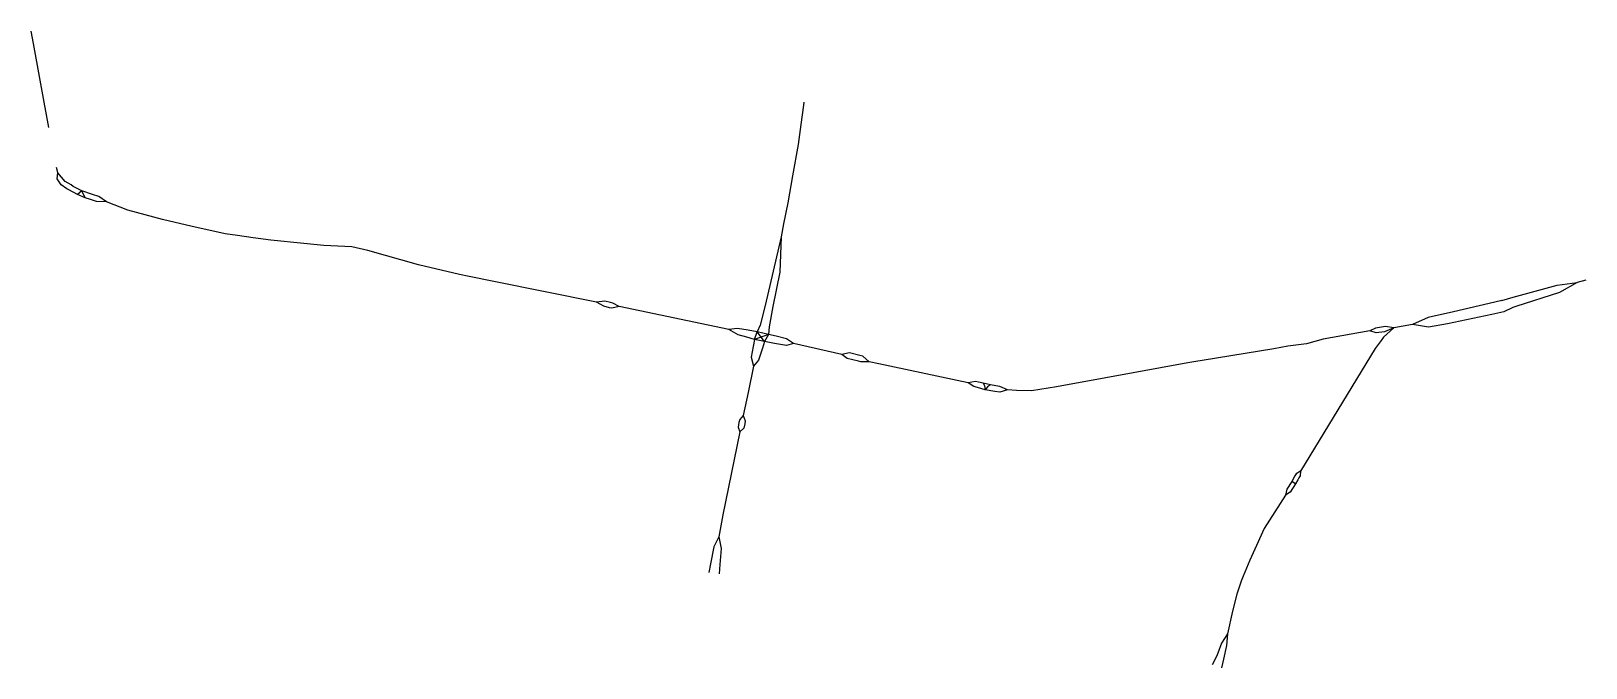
# Model space of a CAD drawing. Header units: inches. Extents: x 25490991 to 25511658, y 6671087 to 6685531.
# Drawn here: x 25492152 to 25494112, y 6671597 to 6672399 of the extents above; entities that cross this region are included whole.
import ezdxf

# ---------------------------------------------------------------- set-up
doc = ezdxf.new("R2010")
doc.units = ezdxf.units.IN
doc.header["$MEASUREMENT"] = 0

msp = doc.modelspace()

# ---------------------------------------------------------------- linework, layer by layer
for points in [[(25492155.4, 6672383.6), (25492152.5, 6672399.1)], [(25492168.3, 6672314.3), (25492155.4, 6672383.6)], [(25492175, 6672277.8), (25492168.3, 6672314.3)], [(25493126.1, 6672309.6), (25493125.6, 6672305.6), (25493122.6, 6672281.4), (25493119.1, 6672256.4), (25493111.8, 6672216.7), (25493106.1, 6672182.7), (25493100.7, 6672156.2), (25493097.5, 6672140)], [(25492185.2, 6672224.3), (25492184.6, 6672227.2)], [(25492186.3, 6672220.5), (25492185.2, 6672224.3)], [(25492200, 6672198.9), (25492197.3, 6672200.2), (25492190.2, 6672205.3), (25492185.3, 6672212.9), (25492186.3, 6672220.5)], [(25492202.8, 6672205.2), (25492195.2, 6672209.5), (25492186.3, 6672220.5)], [(25492216.5, 6672197.8), (25492205.6, 6672203.5), (25492202.8, 6672205.2)], [(25492211, 6672193.3), (25492200, 6672198.9)], [(25492216.5, 6672197.8), (25492211, 6672193.3)], [(25492220.8, 6672188.9), (25492211, 6672193.3)], [(25492220.8, 6672188.9), (25492216.5, 6672197.8)], [(25492230, 6672193.2), (25492216.5, 6672197.8)], [(25492227.2, 6672186.8), (25492220.8, 6672188.9)], [(25492247.3, 6672184.1), (25492234.8, 6672184.2), (25492227.2, 6672186.8)], [(25492247.3, 6672184.1), (25492238, 6672190.5), (25492230, 6672193.2)], [(25492496.2, 6672131.4), (25492454.5, 6672135.9), (25492432.2, 6672138.6), (25492412.6, 6672141.4), (25492397, 6672143.6), (25492376.6, 6672148.4), (25492355.5, 6672152.9), (25492318.2, 6672161.8), (25492274.4, 6672173.5), (25492247.3, 6672184.1)], [(25492692.4, 6672092.6), (25492640.7, 6672104.6), (25492576.6, 6672122.7), (25492556.7, 6672127.1), (25492521.4, 6672129.1), (25492496.2, 6672131.4)], [(25493097.5, 6672140), (25493077.4, 6672053.3), (25493071.1, 6672028.5)], [(25493097.5, 6672140), (25493095.8, 6672095.2), (25493087.2, 6672052.3), (25493082.7, 6672026.3)], [(25492704.4, 6672089.9), (25492692.4, 6672092.6)], [(25492735.7, 6672083.6), (25492704.4, 6672089.9)], [(25492864.8, 6672057.7), (25492735.7, 6672083.6)], [(25494020.2, 6672063.8), (25494075.4, 6672079.2), (25494100.7, 6672082.4)], [(25494100.6, 6672082.4), (25494078.6, 6672069.6), (25494023.5, 6672052.3)], [(25494111.7, 6672085.3), (25494100.6, 6672082.4)], [(25492882.8, 6672057), (25492875.3, 6672058.7), (25492864.8, 6672057.7)], [(25492881.4, 6672050.6), (25492874.1, 6672052.4), (25492864.8, 6672057.7)], [(25492893.5, 6672052), (25492884.4, 6672049.9), (25492881.4, 6672050.6)], [(25492893.5, 6672052), (25492885.5, 6672056.4), (25492882.8, 6672057)], [(25493031.7, 6672023.1), (25492893.5, 6672052)], [(25493989.7, 6672056), (25493944.8, 6672045.6), (25493912.8, 6672038.4), (25493893.2, 6672029.5)], [(25494005.6, 6672059.6), (25493989.7, 6672056)], [(25494005.6, 6672059.6), (25494020.2, 6672063.8)], [(25494023.5, 6672052.3), (25494019.5, 6672051), (25494008.1, 6672045.5)], [(25493071.1, 6672028.5), (25493067.4, 6672020.4)], [(25493893.2, 6672029.5), (25493869.9, 6672025.1)], [(25493993, 6672042.2), (25493937.3, 6672030.2), (25493913.3, 6672026.2), (25493893.2, 6672029.5)], [(25494008.1, 6672045.5), (25493993, 6672042.2)], [(25493056.1, 6672022.2), (25493042.8, 6672024.3), (25493031.7, 6672023.1)], [(25493054.5, 6672013.3), (25493043.5, 6672016.5), (25493031.7, 6672023.1)], [(25493063.9, 6672010.5), (25493054.5, 6672013.3)], [(25493067.4, 6672020.4), (25493056.1, 6672022.2)], [(25493063.9, 6672010.5), (25493062.2, 6672001.9)], [(25493063.9, 6672010.5), (25493067.4, 6672020.4)], [(25493081.5, 6672017), (25493063.9, 6672010.5)], [(25493076.8, 6672007.9), (25493063.9, 6672010.5)], [(25493081.5, 6672017), (25493067.4, 6672020.4)], [(25493076.8, 6672007.9), (25493067.4, 6672020.4)], [(25493081.5, 6672017), (25493076.8, 6672007.9)], [(25493082.7, 6672026.3), (25493081.5, 6672017)], [(25493091.4, 6672014.6), (25493081.5, 6672017)], [(25493113.4, 6672005.4), (25493104.4, 6672011.4), (25493091.4, 6672014.6)], [(25493839.4, 6672021.3), (25493780.7, 6672011), (25493759.8, 6672005.2), (25493736.3, 6672002)], [(25493853.7, 6672009.5), (25493846, 6671999.2), (25493752.1, 6671844.8)], [(25493846.4, 6672024.7), (25493839.4, 6672021.3)], [(25493847.3, 6672018.9), (25493839.4, 6672021.3)], [(25493869.9, 6672025.1), (25493859, 6672026.8), (25493846.4, 6672024.7)], [(25493869.9, 6672025.1), (25493857.8, 6672020.4), (25493847.3, 6672018.9)], [(25493869.9, 6672025.1), (25493856.8, 6672013.5), (25493853.7, 6672009.5)], [(25493062.2, 6672001.9), (25493059.7, 6671988.3), (25493062.9, 6671976.8)], [(25493074, 6671999.5), (25493069.1, 6671984.5), (25493062.9, 6671976.8)], [(25493076.8, 6672007.9), (25493074, 6671999.5)], [(25493089.2, 6672005.6), (25493076.8, 6672007.9)], [(25493113.4, 6672005.4), (25493104.2, 6672002.9), (25493089.2, 6672005.6)], [(25493174.2, 6671991.7), (25493113.4, 6672005.4)], [(25493196.8, 6671990.6), (25493183.9, 6671993.8), (25493174.2, 6671991.7)], [(25493194.9, 6671983.3), (25493181, 6671986.5), (25493174.2, 6671991.7)], [(25493208.6, 6671982.5), (25493200.4, 6671989.7), (25493196.8, 6671990.6)], [(25493736.3, 6672002), (25493718.3, 6671999), (25493628.2, 6671984.2)], [(25493062.9, 6671976.8), (25493055.9, 6671943.8), (25493049.9, 6671915)], [(25493208.6, 6671982.5), (25493198.1, 6671982.6), (25493194.9, 6671983.3)], [(25493220.8, 6671979.8), (25493208.6, 6671982.5)], [(25493333.3, 6671956), (25493220.8, 6671979.8)], [(25493610.3, 6671981.2), (25493506.6, 6671962.3)], [(25493620.1, 6671983), (25493610.3, 6671981.2)], [(25493628.2, 6671984.2), (25493620.1, 6671983)], [(25493346.5, 6671956.9), (25493342.4, 6671957.8), (25493333.3, 6671956)], [(25493345.1, 6671950.1), (25493340.6, 6671951.5), (25493333.3, 6671956)], [(25493354.9, 6671947.1), (25493345.1, 6671950.1)], [(25493352.4, 6671955.4), (25493346.5, 6671956.9)], [(25493352.4, 6671955.4), (25493354, 6671952.7), (25493354.9, 6671947.1)], [(25493361.4, 6671953.4), (25493352.4, 6671955.4)], [(25493361.4, 6671953.4), (25493357.8, 6671950.9), (25493354.9, 6671947.1)], [(25493368.2, 6671952.1), (25493361.4, 6671953.4)], [(25493383, 6671947.1), (25493373.1, 6671951.3), (25493368.2, 6671952.1)], [(25493506.6, 6671962.3), (25493444.5, 6671950.8), (25493413.2, 6671946), (25493394.2, 6671946.3), (25493383, 6671947.1)], [(25493367, 6671945.1), (25493354.9, 6671947.1)], [(25493383, 6671947.1), (25493373.2, 6671944.1), (25493367, 6671945.1)], [(25493049.9, 6671915), (25493045.5, 6671909.9), (25493044.4, 6671905.9)], [(25493049.9, 6671915), (25493052.5, 6671908.1), (25493051.9, 6671904.3)], [(25493045.6, 6671894.1), (25493024.1, 6671789.6), (25493019.1, 6671761.8)], [(25493044.4, 6671905.9), (25493043.3, 6671900.3), (25493045.6, 6671894.1)], [(25493051.9, 6671904.3), (25493050.5, 6671898.8), (25493045.6, 6671894.1)], [(25493745.1, 6671839), (25493741, 6671831.8)], [(25493752.1, 6671844.8), (25493746.5, 6671841.5), (25493745.1, 6671839)], [(25493750.1, 6671836.4), (25493748.8, 6671833.8), (25493745.9, 6671828.9)], [(25493752.1, 6671844.8), (25493751.5, 6671839), (25493750.1, 6671836.4)], [(25493733.1, 6671814.3), (25493706.5, 6671772.3), (25493696.5, 6671751.2), (25493688.2, 6671732.4), (25493680, 6671712.5), (25493677.3, 6671705.9)], [(25493741, 6671831.8), (25493734.9, 6671821.8), (25493733.1, 6671814.3)], [(25493745.9, 6671828.9), (25493738.9, 6671818.2), (25493733.1, 6671814.3)], [(25493745.9, 6671828.9), (25493741, 6671831.8)], [(25493019.1, 6671761.8), (25493012.8, 6671749.3), (25493008.6, 6671728.1)], [(25493019.1, 6671761.8), (25493021.9, 6671747.3), (25493020.4, 6671727.1)], [(25493008.6, 6671728.1), (25493006.7, 6671717.2)], [(25493020.4, 6671727.1), (25493019.5, 6671715.4)], [(25493677.3, 6671705.9), (25493672, 6671689.7), (25493666.4, 6671668.3), (25493659.9, 6671639.9)], [(25493659.9, 6671639.9), (25493652.6, 6671627.8), (25493648.1, 6671615.2), (25493646.3, 6671611.4)], [(25493659.9, 6671639.9), (25493658.7, 6671625), (25493655, 6671607.9)], [(25493646.3, 6671611.4), (25493640.7, 6671600.9)], [(25493655, 6671607.9), (25493652.7, 6671596.8)]]:
    msp.add_lwpolyline(points)

doc.saveas('drawing.dxf')
